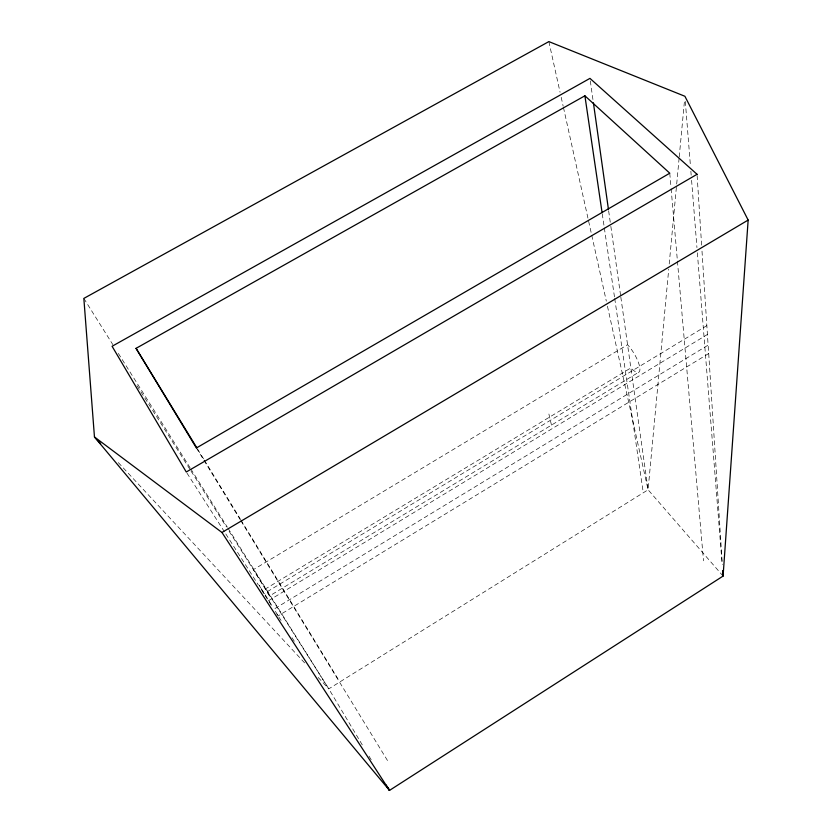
<?xml version="1.0" encoding="UTF-8"?>
<svg xmlns="http://www.w3.org/2000/svg" width="832" height="832" viewBox="0 0 832 832"><rect width="100%" height="100%" fill="white"/><g stroke="black" fill="none" stroke-linecap="round" stroke-linejoin="round"><path stroke-width="0.62" stroke-dasharray="4.16 3.12" d="M723.081 576.077L648.086 489.778L668.73 269.162M669.209 263.994L676.572 185.297M676.697 184.007L679.11 158.205M679.224 156.915L684.424 101.442M318.167 677.446L328.775 688.854L648.086 489.778L620.828 297.118M274.966 608.546L708.115 345.124L701.886 249.33M276.91 614.006L278.127 615.919L708.708 353.527L708.115 345.124M269.568 595.941L265.533 588.869L630.906 367.91A18.481 5.564 59.1 0 0 639.798 367.598A18.481 5.564 59.1 0 0 627.557 344.718L253.386 569.66L269.568 595.941L639.184 371.956M268.445 600.746L707.429 334.474M706.805 325.655L263.952 593.694L259.158 585.198L272.376 606.341M118.342 462.623L304.907 663.187M186.971 473.086L225.108 532.844M225.805 533.936L258.398 585M261.175 589.347L267.81 599.737M269.121 601.796L271.835 606.039M278.824 617.011L282.308 622.461M292.053 637.728L294.84 642.086M137.02 385.694L190.362 470.018M191.048 471.11L226.377 526.958M229.143 531.336L328.775 688.854L362.44 745.15M83.845 298.407L112.819 344.604M118.342 353.402L190.091 467.782M190.788 468.884L227.354 527.176M228.041 528.278L328.775 688.854M196.383 447.98L240.323 519.844M240.999 520.946L388.388 761.998M197.59 449.062L203.674 459.025M204.35 460.127L240.178 518.794M240.854 519.896L338.894 680.378M369.044 756.184L371.686 760.594M275.392 611.333L278.127 615.919M548.891 414.024L551.47 425.1M548.86 41.6L560.071 92.238M561.194 97.302L563.16 106.163M563.441 107.432L591.469 234.042M591.75 235.3L606.33 301.132M607.443 306.197L648.086 489.778M602.254 213.814L604.146 226.637M604.334 227.926L614.515 297.18M614.713 298.47L643.011 490.87M590.314 80.964L593.039 100.266M608.66 210.912L610.657 225.066M610.844 226.356L620.651 295.828M669.77 173.202L671.008 187.418M671.122 188.708L677.31 259.761M677.425 261.061L703.498 560.789M685.318 101.452L690.352 164.819M690.872 171.288L691.174 175.167M691.59 180.336L696.946 247.593M697.351 252.762L722.155 564.439M697.133 175.594L701.802 248.04M708.708 353.527L722.322 564.439"/><path stroke-width="1.25" d="M748.155 220.064L723.081 576.077L389.511 790.4L94.463 436.956L83.845 298.407L548.86 41.6L684.902 96.273L748.155 220.064L221.957 532.47L94.463 436.956L100.651 443.612M136.053 348.348L584.896 95.805L669.77 173.202L196.383 447.98L136.053 348.348L196.914 447.959M221.957 532.47L389.511 790.4L387.525 787.093M386.027 784.95L389.511 790.4M584.896 95.805L602.066 212.534M593.403 102.835L608.473 209.622M722.665 570.908L723.081 576.077L722.748 570.908M697.05 174.304L186.274 472.004L112.091 346.278L589.95 78.385L697.05 174.304"/></g></svg>
